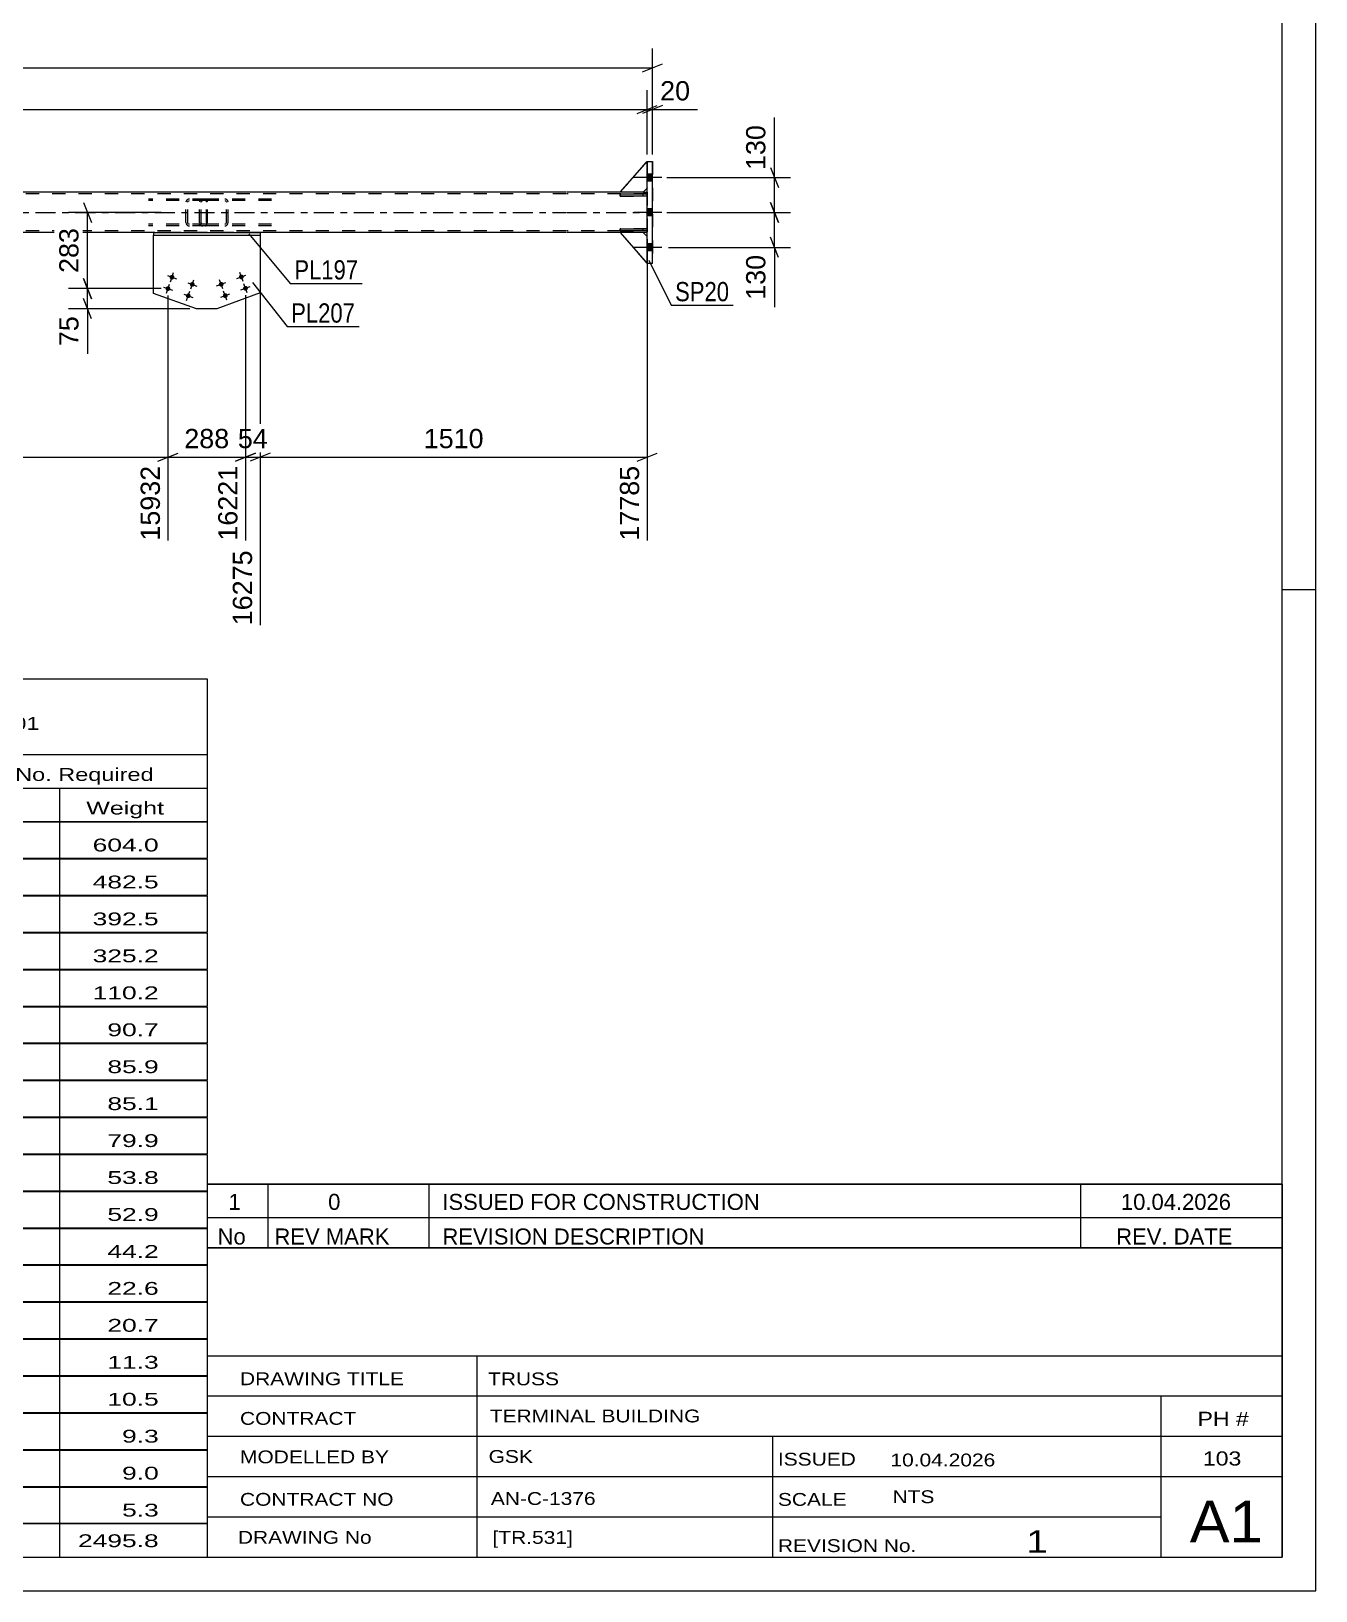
# Model space of a CAD drawing. Header units: millimetres. Extents: x -132 to 709, y -396 to 198.
# Drawn here: x 518 to 709.2, y -396.3 to -164.1 of the extents above; entities that cross this region are included whole.
import ezdxf

# ---------------------------------------------------------------- set-up
doc = ezdxf.new("R2010")
doc.units = ezdxf.units.MM
doc.linetypes.add('DXK_LINE_DOT2', pattern=[3.9198, 1.9599, -1.9599])
doc.linetypes.add('DXK_LINE_DOT3', pattern=[5.9187, 2.979, -0.9799, 0.9799, -0.9799])
doc.styles.add('Arial', font='arial.ttf', dxfattribs={"height": 0.2})
doc.styles.add('Arial Narrow', font='ARIALN.TTF', dxfattribs={"height": 0.2})

# ---------------------------------------------------------------- blocks, each defined once
blk = doc.blocks.new('Unknown-203774460-1113')
at = {"color": 5, "linetype": 'Continuous'}
for p, q in [((709.17, -396.26), (709.17, 197.74)), ((704.17, -391.26), (704.17, 192.74)), ((709.17, -247.26), (704.17, -247.26)), ((-126.83, -391.26), (704.17, -391.26)), ((-131.83, -396.26), (709.17, -396.26))]:
    blk.add_line(p, q, dxfattribs=at)
blk = doc.blocks.new('Bolt-203774460-6736 - 6715')
at = {"linetype": 'Continuous'}
for points in [[(545.91, -201.9, -1), (546.58, -201.65, -1)], [(548.91, -200.8, -1), (549.59, -200.55, -1)], [(546.52, -203.59, -1), (547.2, -203.34, -1)], [(549.53, -202.49, -1), (550.2, -202.24, -1)]]:
    blk.add_hatch(color=1, dxfattribs=at).paths.add_polyline_path(points)
at = {"color": 1, "linetype": 'Continuous'}
for p, q in [((545.57, -202.02), (546.92, -201.53)), ((546.49, -202.45), (546, -201.1)), ((548.57, -200.92), (549.93, -200.43)), ((549.5, -201.35), (549, -200)), ((550.11, -203.04), (549.62, -201.69)), ((546.18, -203.71), (547.54, -203.22)), ((547.11, -204.14), (546.61, -202.79)), ((549.19, -202.61), (550.54, -202.12))]:
    blk.add_line(p, q, dxfattribs=at)
blk = doc.blocks.new('Part-203774460-6742 - 6715')
at = {"color": 2, "linetype": 'Continuous'}
for p, q in [((536.16, -194.08), (536.16, -194.48)), ((536.16, -194.08), (552.04, -194.08)), ((536.16, -194.48), (552.04, -194.48)), ((552.04, -194.08), (552.04, -194.48))]:
    blk.add_line(p, q, dxfattribs=at)
blk = doc.blocks.new('Part-203774460-6747 - 6715')
at = {"color": 2, "linetype": 'Continuous'}
for p, q in [((536.16, -203.14), (536.16, -194.48)), ((552.04, -194.48), (552.04, -203.06)), ((542.57, -205.41), (536.16, -203.14)), ((552.04, -203.06), (545.61, -205.41)), ((545.61, -205.41), (542.57, -205.41))]:
    blk.add_line(p, q, dxfattribs=at)
at = {"color": 7, "linetype": 'DXK_LINE_DOT2'}
blk.add_line((536.16, -194.48), (552.04, -194.48), dxfattribs=at)
blk = doc.blocks.new('Part-203774460-6877 - 6715')
at = {"color": 2, "linetype": 'Continuous'}
for p, q in [((605.65, -188.64), (605.65, -188.32)), ((605.65, -188.32), (609.65, -188.32)), ((609.65, -188.64), (605.65, -188.64)), ((609.65, -188.64), (609.65, -188.32))]:
    blk.add_line(p, q, dxfattribs=at)
at = {"color": 7, "linetype": 'DXK_LINE_DOT2'}
for p, q in [((609.05, -188.64), (609.05, -188.32)), ((609.65, -188.32), (609.65, -188.64))]:
    blk.add_line(p, q, dxfattribs=at)
blk = doc.blocks.new('Part-203774460-6881 - 6715')
at = {"color": 2, "linetype": 'Continuous'}
for p, q in [((605.65, -188.08), (609.65, -183.48)), ((609.65, -187.48), (609.05, -188.08)), ((609.05, -188.08), (605.65, -188.08))]:
    blk.add_line(p, q, dxfattribs=at)
at = {"color": 7, "linetype": 'DXK_LINE_DOT2'}
blk.add_line((609.65, -183.48), (609.65, -187.48), dxfattribs=at)
blk = doc.blocks.new('Part-203774460-6819 - 6715')
at = {"color": 7, "linetype": 'DXK_LINE_DOT2'}
for p, q in [((609.65, -193.52), (605.65, -193.52)), ((605.65, -193.52), (605.65, -193.84)), ((605.65, -193.84), (609.65, -193.84)), ((609.05, -193.84), (609.05, -193.52)), ((609.65, -193.84), (609.65, -193.52)), ((609.65, -193.52), (609.65, -193.84))]:
    blk.add_line(p, q, dxfattribs=at)
blk = doc.blocks.new('Part-203774460-6879 - 6715')
at = {"color": 2, "linetype": 'Continuous'}
for p, q in [((609.05, -194.08), (605.65, -194.08)), ((605.65, -194.08), (609.65, -198.68)), ((609.65, -194.68), (609.05, -194.08))]:
    blk.add_line(p, q, dxfattribs=at)
at = {"color": 7, "linetype": 'DXK_LINE_DOT2'}
blk.add_line((609.65, -198.68), (609.65, -194.68), dxfattribs=at)
blk = doc.blocks.new('Part-203774460-6880 - 6715')
at = {"color": 7, "linetype": 'DXK_LINE_DOT2'}
for p, q in [((609.05, -194.08), (605.65, -194.08)), ((605.65, -194.08), (609.65, -198.68)), ((609.65, -194.68), (609.05, -194.08)), ((609.65, -198.68), (609.65, -194.68))]:
    blk.add_line(p, q, dxfattribs=at)
blk = doc.blocks.new('Part-203774460-6816 - 6715')
at = {"color": 2, "linetype": 'Continuous'}
for p, q in [((597.55, -188.08), (-67.33, -188.08)), ((605.65, -188.08), (597.65, -188.08)), ((609.05, -188.08), (609.65, -188.08)), ((536.16, -194.08), (470.21, -194.08)), ((597.55, -194.08), (552.04, -194.08)), ((605.65, -194.08), (597.65, -194.08)), ((609.65, -194.08), (609.06, -194.08))]:
    blk.add_line(p, q, dxfattribs=at)
at = {"color": 7, "linetype": 'DXK_LINE_DOT2'}
for p, q in [((597.55, -188.32), (-67.33, -188.32)), ((609.65, -188.32), (597.65, -188.32)), ((609.05, -188.08), (605.65, -188.08)), ((609.65, -188.08), (609.65, -194.08)), ((597.55, -193.84), (-67.33, -193.84)), ((597.55, -194.08), (-59.33, -194.08)), ((552.04, -194.08), (536.16, -194.08)), ((609.65, -193.84), (597.65, -193.84)), ((609.65, -194.08), (597.65, -194.08)), ((609.06, -194.08), (605.65, -194.08)), ((609.65, -194.08), (609.65, -194.05))]:
    blk.add_line(p, q, dxfattribs=at)
at = {"color": 7, "linetype": 'DXK_LINE_DOT3'}
for p, q in [((-67.33, -191.08), (597.55, -191.08)), ((597.65, -191.08), (609.65, -191.08))]:
    blk.add_line(p, q, dxfattribs=at)
blk = doc.blocks.new('Bolt-203774460-6854 - 6715')
at = {"linetype": 'Continuous'}
for points in [[(538.59, -200.6, -1), (539.27, -200.84, -1)], [(541.61, -201.67, -1), (542.29, -201.91, -1)], [(537.99, -202.3, -1), (538.67, -202.54, -1)], [(541.01, -203.37, -1), (541.68, -203.61, -1)]]:
    blk.add_hatch(color=1, dxfattribs=at).paths.add_polyline_path(points)
at = {"color": 1, "linetype": 'Continuous'}
for p, q in [((538.09, -203.1), (538.57, -201.74)), ((538.25, -200.48), (539.61, -200.96)), ((538.69, -201.4), (539.17, -200.04)), ((541.27, -201.55), (542.62, -202.03)), ((541.71, -202.47), (542.19, -201.11)), ((537.65, -202.18), (539.01, -202.66)), ((540.67, -203.25), (542.02, -203.73)), ((541.1, -204.17), (541.59, -202.81))]:
    blk.add_line(p, q, dxfattribs=at)
blk = doc.blocks.new('Bolt-203774460-6856 - 6715')
at = {"linetype": 'Continuous'}
for points in [[(609.65, -185.36), (609.65, -186.4), (610.45, -186.4), (610.45, -185.36)], [(609.65, -185.36), (609.65, -186.4), (610.45, -186.4), (610.45, -185.36)], [(609.65, -185.36), (609.65, -186.4), (610.45, -186.4), (610.45, -185.36)], [(609.65, -190.56), (609.65, -191.6), (610.45, -191.6), (610.45, -190.56)], [(609.65, -190.56), (609.65, -191.6), (610.45, -191.6), (610.45, -190.56)], [(609.65, -195.76), (609.65, -196.8), (610.45, -196.8), (610.45, -195.76)], [(609.65, -195.76), (609.65, -196.8), (610.45, -196.8), (610.45, -195.76)], [(609.65, -195.76), (609.65, -196.8), (610.45, -196.8), (610.45, -195.76)]]:
    blk.add_hatch(color=1, dxfattribs=at).paths.add_polyline_path(points)
at = {"color": 1, "linetype": 'Continuous'}
for p, q in [((610.45, -185.36), (609.65, -185.36)), ((610.45, -185.36), (609.65, -185.36)), ((610.45, -185.36), (609.65, -185.36)), ((611.85, -185.88), (607.65, -185.88)), ((611.85, -185.88), (607.65, -185.88)), ((611.85, -185.88), (607.65, -185.88)), ((610.45, -186.4), (609.65, -186.4)), ((610.45, -186.4), (609.65, -186.4)), ((610.45, -186.4), (609.65, -186.4)), ((611.85, -191.08), (607.65, -191.08)), ((611.85, -191.08), (607.65, -191.08)), ((610.45, -190.56), (609.65, -190.56)), ((610.45, -190.56), (609.65, -190.56)), ((610.45, -191.6), (609.65, -191.6)), ((610.45, -191.6), (609.65, -191.6)), ((611.85, -196.28), (607.65, -196.28)), ((611.85, -196.28), (607.65, -196.28)), ((611.85, -196.28), (607.65, -196.28)), ((610.45, -195.76), (609.65, -195.76)), ((610.45, -195.76), (609.65, -195.76)), ((610.45, -195.76), (609.65, -195.76)), ((610.45, -196.8), (609.65, -196.8)), ((610.45, -196.8), (609.65, -196.8)), ((610.45, -196.8), (609.65, -196.8))]:
    blk.add_line(p, q, dxfattribs=at)
blk = doc.blocks.new('Part-203774460-6868 - 6715')
at = {"color": 2, "linetype": 'Continuous'}
for p, q in [((609.65, -183.48), (610.45, -183.48)), ((609.65, -198.68), (609.65, -183.48)), ((610.45, -198.68), (610.45, -183.48)), ((610.45, -198.68), (609.65, -198.68))]:
    blk.add_line(p, q, dxfattribs=at)
at = {"color": 7, "linetype": 'DXK_LINE_DOT2'}
for p, q in [((609.65, -198.68), (609.65, -183.48)), ((610.45, -183.48), (610.45, -198.68))]:
    blk.add_line(p, q, dxfattribs=at)
blk = doc.blocks.new('Part-203774460-6882 - 6715')
at = {"color": 7, "linetype": 'DXK_LINE_DOT2'}
for p, q in [((605.65, -188.08), (609.65, -183.48)), ((609.65, -183.48), (609.65, -187.48)), ((609.65, -187.48), (609.05, -188.08)), ((609.05, -188.08), (605.65, -188.08))]:
    blk.add_line(p, q, dxfattribs=at)
blk = doc.blocks.new('Part-203774460-6904 - 6715')
at = {"color": 2, "linetype": 'Continuous'}
for p, q in [((605.65, -193.84), (605.65, -193.52)), ((605.65, -193.52), (609.65, -193.52)), ((609.65, -193.84), (605.65, -193.84)), ((609.65, -193.84), (609.65, -193.52))]:
    blk.add_line(p, q, dxfattribs=at)
at = {"color": 7, "linetype": 'DXK_LINE_DOT2'}
for p, q in [((609.05, -193.84), (609.05, -193.52)), ((609.65, -193.52), (609.65, -193.84))]:
    blk.add_line(p, q, dxfattribs=at)
blk = doc.blocks.new('Part-203774460-6906 - 6715')
at = {"color": 7, "linetype": 'DXK_LINE_DOT2'}
for p, q in [((609.65, -188.32), (605.65, -188.32)), ((605.65, -188.32), (605.65, -188.64)), ((605.65, -188.64), (609.65, -188.64)), ((609.05, -188.64), (609.05, -188.32)), ((609.65, -188.64), (609.65, -188.32)), ((609.65, -188.32), (609.65, -188.64))]:
    blk.add_line(p, q, dxfattribs=at)
blk = doc.blocks.new('Part-203774460-6933 - 6715')
at = {"color": 7, "linetype": 'DXK_LINE_DOT2'}
for p, q in [((543.06, -189.38), (543.02, -189.56)), ((543.02, -192.6), (543.02, -189.56)), ((543.28, -189.56), (543.3, -189.47)), ((543.28, -192.6), (543.28, -189.56)), ((543.3, -189.47), (543.35, -189.39)), ((543.53, -189.08), (543.34, -189.12)), ((543.35, -189.39), (543.44, -189.34)), ((543.44, -189.34), (543.53, -189.32)), ((553.76, -189.08), (543.53, -189.08)), ((553.76, -189.32), (543.53, -189.32)), ((546.96, -189.12), (546.77, -189.08)), ((546.77, -189.32), (546.87, -189.34)), ((546.87, -189.34), (546.95, -189.39)), ((546.95, -189.39), (547, -189.47)), ((547, -189.47), (547.02, -189.56)), ((547.02, -192.6), (547.02, -189.56)), ((547.28, -189.56), (547.24, -189.38)), ((547.28, -192.6), (547.28, -189.56)), ((543.02, -192.6), (543.06, -192.79)), ((543.3, -192.69), (543.28, -192.6)), ((547.02, -192.6), (547, -192.69)), ((547.24, -192.79), (547.28, -192.6)), ((543.35, -192.77), (543.3, -192.69)), ((543.34, -193.05), (543.53, -193.08)), ((543.44, -192.82), (543.35, -192.77)), ((543.53, -192.84), (543.44, -192.82)), ((553.76, -192.84), (543.53, -192.84)), ((553.76, -193.08), (543.53, -193.08)), ((546.87, -192.82), (546.77, -192.84)), ((546.77, -193.08), (546.96, -193.05)), ((546.95, -192.77), (546.87, -192.82)), ((547, -192.69), (546.95, -192.77))]:
    blk.add_line(p, q, dxfattribs=at)
for centre, start, end in [((543.51, -189.58), 110.7583, 155.68), ((546.79, -189.58), 24.32, 69.2417), ((543.51, -192.58), 204.32, 249.2417), ((546.79, -192.58), 290.7583, 335.68)]:
    blk.add_arc(centre, 0.496, start, end, dxfattribs=at)
blk = doc.blocks.new('Part-203774460-6945 - 6715')
at = {"color": 7, "linetype": 'DXK_LINE_DOT2'}
for p, q in [((543.92, -189.08), (535.42, -189.08)), ((543.92, -189.32), (535.42, -189.32)), ((541.05, -189.38), (541.01, -189.56)), ((541.01, -192.6), (541.01, -189.56)), ((541.26, -189.56), (541.28, -189.47)), ((541.26, -192.6), (541.26, -189.56)), ((541.28, -189.47), (541.33, -189.39)), ((541.51, -189.08), (541.32, -189.12)), ((541.33, -189.39), (541.42, -189.34)), ((541.42, -189.34), (541.51, -189.32)), ((543.02, -189.32), (543.02, -189.08)), ((544.02, -189.12), (543.92, -189.08)), ((543.92, -189.32), (543.97, -189.34)), ((543.97, -189.34), (544.02, -189.39)), ((544.11, -189.22), (544.02, -189.12)), ((544.02, -189.39), (544.04, -189.47)), ((544.04, -189.47), (544.05, -189.56)), ((544.05, -192.6), (544.05, -189.56)), ((544.17, -189.38), (544.11, -189.22)), ((544.19, -189.56), (544.17, -189.38)), ((544.19, -192.6), (544.19, -189.56)), ((541.01, -192.6), (541.05, -192.79)), ((541.28, -192.69), (541.26, -192.6)), ((544.05, -192.6), (544.04, -192.69)), ((544.17, -192.79), (544.19, -192.6)), ((543.92, -192.84), (535.42, -192.84)), ((543.92, -193.08), (535.42, -193.08)), ((541.33, -192.77), (541.28, -192.69)), ((541.32, -193.05), (541.51, -193.08)), ((541.42, -192.82), (541.33, -192.77)), ((541.51, -192.84), (541.42, -192.82)), ((543.02, -193.08), (543.02, -192.84)), ((543.97, -192.82), (543.92, -192.84)), ((543.92, -193.08), (544.02, -193.05)), ((544.02, -192.77), (543.97, -192.82)), ((544.04, -192.69), (544.02, -192.77)), ((544.02, -193.05), (544.11, -192.94)), ((544.11, -192.94), (544.17, -192.79))]:
    blk.add_line(p, q, dxfattribs=at)
for centre, start, end in [((541.5, -189.58), 111.1513, 156.1049), ((541.5, -192.59), 203.8951, 248.8487)]:
    blk.add_arc(centre, 0.492, start, end, dxfattribs=at)
blk = doc.blocks.new('StraightDimension-203774460-24593 - 6715')
at = {"color": 7, "linetype": 'Continuous'}
for p, q in [((525.76, -189.58), (526.96, -192.58)), ((537.32, -191.08), (523.51, -191.08)), ((526.36, -202.42), (526.36, -191.08)), ((526.96, -203.92), (525.76, -200.92)), ((537.33, -202.42), (523.51, -202.42))]:
    blk.add_line(p, q, dxfattribs=at)
at = {"color": 0}
blk.add_wipeout([(525.61, -192.81), (521.41, -192.81), (521.41, -200.69), (525.61, -200.69)], dxfattribs=at)
at = {"color": 3, "style": 'Arial'}
blk.add_text('283', height=2.865, rotation=90.0002, dxfattribs=at).set_placement((525.01, -200.09))
blk = doc.blocks.new('StraightDimension-203774460-30066 - 6715')
at = {"color": 7, "linetype": 'Continuous'}
for p, q in [((627.99, -189.58), (629.19, -192.58)), ((612.59, -191.08), (630.99, -191.08)), ((628.59, -196.28), (628.59, -191.08)), ((629.19, -197.78), (627.99, -194.78)), ((612.85, -196.28), (630.99, -196.28))]:
    blk.add_line(p, q, dxfattribs=at)
at = {"color": 0}
blk.add_wipeout([(627.84, -196.81), (623.64, -196.81), (623.64, -204.68), (627.84, -204.68)], dxfattribs=at)
at = {"color": 7, "linetype": 'Continuous'}
blk.add_line((628.59, -196.28), (628.59, -205.2), dxfattribs=at)
blk.add_line((628.59, -196.28), (628.59, -205.2), dxfattribs=at)
at = {"color": 3, "style": 'Arial'}
blk.add_text('130', height=2.865, rotation=90.0002, dxfattribs=at).set_placement((627.24, -204.08))
blk = doc.blocks.new('StraightDimension-203774460-23553 - 6715')
at = {"color": 7, "linetype": 'Continuous'}
for p, q in [((609.65, -182.48), (609.65, -172.9)), ((610.45, -182.48), (610.45, -172.9)), ((608.15, -176.35), (611.15, -175.15)), ((611.95, -175.15), (608.95, -176.35)), ((609.65, -175.75), (610.45, -175.75))]:
    blk.add_line(p, q, dxfattribs=at)
at = {"color": 0}
blk.add_wipeout([(616.63, -175), (616.63, -170.8), (610.98, -170.8), (610.98, -175)], dxfattribs=at)
at = {"color": 7, "linetype": 'Continuous'}
blk.add_line((610.45, -175.75), (617.15, -175.75), dxfattribs=at)
blk.add_line((610.45, -175.75), (617.15, -175.75), dxfattribs=at)
at = {"color": 3, "style": 'Arial'}
blk.add_text('20', height=2.865, dxfattribs=at).set_placement((611.58, -174.4))
blk = doc.blocks.new('StraightDimension-203774460-23554 - 6715')
at = {"color": 7, "linetype": 'Continuous'}
for p, q in [((609.65, -182.48), (609.65, -172.9)), ((-79.43, -175.75), (609.65, -175.75)), ((608.15, -176.35), (611.15, -175.15))]:
    blk.add_line(p, q, dxfattribs=at)
blk = doc.blocks.new('StraightDimension-203774460-23608 - 6715')
at = {"color": 7, "linetype": 'Continuous'}
for p, q in [((610.45, -182.48), (610.45, -166.69)), ((608.95, -170.14), (611.95, -168.94)), ((-80.23, -169.54), (610.45, -169.54))]:
    blk.add_line(p, q, dxfattribs=at)
blk = doc.blocks.new('StraightDimension-203774460-24041 - 6715')
at = {"color": 7, "linetype": 'Continuous'}
for p, q in [((552.04, -195.28), (552.04, -252.53)), ((609.65, -195.08), (609.65, -239.93)), ((553.54, -226.92), (550.54, -228.12)), ((552.04, -227.52), (609.65, -227.52)), ((608.15, -228.12), (611.15, -226.92))]:
    blk.add_line(p, q, dxfattribs=at)
at = {"color": 0}
blk.add_wipeout([(585.89, -226.77), (585.89, -222.57), (575.8, -222.57), (575.8, -226.77)], dxfattribs=at)
at = {"color": 0, "linetype": 'Continuous'}
blk.add_wipeout([(609.05, -228.22), (604.85, -228.22), (604.85, -240.53), (609.05, -240.53)], dxfattribs=at)
at = {"color": 3, "style": 'Arial'}
blk.add_text('1510', height=2.865, dxfattribs=at).set_placement((576.4, -226.17))
at = {"color": 3, "linetype": 'Continuous', "style": 'Arial'}
blk.add_text('17785', height=2.865, rotation=90.0002, dxfattribs=at).set_placement((608.45, -239.93))
blk = doc.blocks.new('StraightDimension-203774460-24042 - 6715')
at = {"color": 7, "linetype": 'Continuous'}
for p, q in [((552.04, -195.28), (552.04, -252.53)), ((549.87, -203.37), (549.87, -239.93)), ((548.37, -228.12), (551.37, -226.92)), ((549.87, -227.52), (552.04, -227.52)), ((553.54, -226.92), (550.54, -228.12))]:
    blk.add_line(p, q, dxfattribs=at)
at = {"color": 0}
blk.add_wipeout([(553.78, -226.77), (553.78, -222.57), (548.13, -222.57), (548.13, -226.77)], dxfattribs=at)
at = {"color": 0, "linetype": 'Continuous'}
blk.add_wipeout([(551.44, -240.82), (547.24, -240.82), (547.24, -253.13), (551.44, -253.13)], dxfattribs=at)
at = {"color": 3, "style": 'Arial'}
blk.add_text('54', height=2.865, dxfattribs=at).set_placement((548.73, -226.17))
at = {"color": 3, "linetype": 'Continuous', "style": 'Arial'}
blk.add_text('16275', height=2.865, rotation=90.0002, dxfattribs=at).set_placement((550.84, -252.53))
blk = doc.blocks.new('StraightDimension-203774460-24043 - 6715')
at = {"color": 7, "linetype": 'Continuous'}
for p, q in [((538.33, -203.42), (538.33, -239.93)), ((549.87, -203.37), (549.87, -239.93)), ((536.83, -228.12), (539.83, -226.92)), ((538.33, -227.52), (549.87, -227.52)), ((551.37, -226.92), (548.37, -228.12))]:
    blk.add_line(p, q, dxfattribs=at)
at = {"color": 0}
blk.add_wipeout([(548.03, -226.77), (548.03, -222.57), (540.16, -222.57), (540.16, -226.77)], dxfattribs=at)
at = {"color": 0, "linetype": 'Continuous'}
blk.add_wipeout([(549.27, -228.22), (545.07, -228.22), (545.07, -240.53), (549.27, -240.53)], dxfattribs=at)
at = {"color": 3, "style": 'Arial'}
blk.add_text('288', height=2.865, dxfattribs=at).set_placement((540.76, -226.17))
at = {"color": 3, "linetype": 'Continuous', "style": 'Arial'}
blk.add_text('16221', height=2.865, rotation=90.0002, dxfattribs=at).set_placement((548.67, -239.93))
blk = doc.blocks.new('StraightDimension-203774460-24044 - 6715')
at = {"color": 7, "linetype": 'Continuous'}
for p, q in [((470.21, -195.48), (470.21, -257.03)), ((538.33, -203.42), (538.33, -239.93)), ((471.71, -226.92), (468.71, -228.12)), ((470.21, -227.52), (538.33, -227.52)), ((536.83, -228.12), (539.83, -226.92))]:
    blk.add_line(p, q, dxfattribs=at)
at = {"color": 0}
blk.add_wipeout([(509.32, -226.77), (509.32, -222.57), (499.22, -222.57), (499.22, -226.77)], dxfattribs=at)
at = {"color": 0, "linetype": 'Continuous'}
blk.add_wipeout([(537.73, -228.22), (533.53, -228.22), (533.53, -240.53), (537.73, -240.53)], dxfattribs=at)
at = {"color": 3, "style": 'Arial'}
blk.add_text('1703', height=2.865, dxfattribs=at).set_placement((499.82, -226.17))
at = {"color": 3, "linetype": 'Continuous', "style": 'Arial'}
blk.add_text('15932', height=2.865, rotation=90.0002, dxfattribs=at).set_placement((537.13, -239.93))
blk = doc.blocks.new('StraightDimension-203774460-24594 - 6715')
at = {"color": 7, "linetype": 'Continuous'}
for p, q in [((525.76, -200.92), (526.96, -203.92)), ((537.33, -202.42), (523.51, -202.42)), ((526.96, -206.91), (525.76, -203.91)), ((526.36, -205.41), (526.36, -202.42)), ((541.57, -205.41), (523.51, -205.41))]:
    blk.add_line(p, q, dxfattribs=at)
at = {"color": 0}
blk.add_wipeout([(525.61, -205.93), (521.41, -205.93), (521.41, -211.58), (525.61, -211.58)], dxfattribs=at)
at = {"color": 7, "linetype": 'Continuous'}
blk.add_line((526.36, -205.41), (526.36, -212.11), dxfattribs=at)
blk.add_line((526.36, -205.41), (526.36, -212.11), dxfattribs=at)
at = {"color": 3, "style": 'Arial'}
blk.add_text('75', height=2.865, rotation=90.0002, dxfattribs=at).set_placement((525.01, -210.98))
blk = doc.blocks.new('StraightDimension-203774460-30065 - 6715')
at = {"color": 7, "linetype": 'Continuous'}
for p, q in [((627.99, -184.38), (629.19, -187.38)), ((612.59, -185.88), (630.99, -185.88)), ((628.59, -191.08), (628.59, -185.88)), ((629.19, -192.58), (627.99, -189.58)), ((612.59, -191.08), (630.99, -191.08))]:
    blk.add_line(p, q, dxfattribs=at)
at = {"color": 0}
blk.add_wipeout([(627.84, -177.49), (623.64, -177.49), (623.64, -185.36), (627.84, -185.36)], dxfattribs=at)
at = {"color": 7, "linetype": 'Continuous'}
blk.add_line((628.59, -185.88), (628.59, -176.96), dxfattribs=at)
blk.add_line((628.59, -185.88), (628.59, -176.96), dxfattribs=at)
at = {"color": 3, "style": 'Arial'}
blk.add_text('130', height=2.865, rotation=90.0002, dxfattribs=at).set_placement((627.24, -184.76))
blk = doc.blocks.new('Unknown-203774460-30888')
at = {"color": 7, "linetype": 'Continuous'}
for p, q in [((544.17, -345.21), (544.17, -391.26)), ((544.17, -345.21), (704.17, -345.21)), ((704.17, -345.26), (704.17, -391.26)), ((544.17, -361.26), (704.17, -361.26)), ((584.31, -361.26), (584.31, -391.26)), ((544.17, -367.26), (704.17, -367.26)), ((686.17, -391.21), (686.17, -367.21)), ((544.17, -373.26), (704.17, -373.26)), ((628.31, -373.26), (628.31, -391.26)), ((544.17, -379.26), (704.17, -379.26)), ((544.17, -385.26), (686.17, -385.26)), ((544.17, -391.26), (704.17, -391.26))]:
    blk.add_line(p, q, dxfattribs=at)
at = {"color": 7, "style": 'Arial Narrow'}
for s, height, width, p in [('DRAWING TITLE', 1.9089, 1.425378, (549.05, -365.65)), ('TRUSS', 1.909, 1.425378, (585.97, -365.67)), ('CONTRACT', 1.909, 1.425378, (549.05, -371.55)), ('TERMINAL BUILDING', 1.9089, 1.425378, (586.23, -371.19)), ('MODELLED BY', 1.9089, 1.425378, (549.05, -377.28)), ('GSK', 1.909, 1.425378, (586.05, -377.22)), ('ISSUED', 1.909, 1.425378, (629.11, -377.62)), ('10.04.2026', 1.909, 1.425378, (645.86, -377.74)), ('CONTRACT NO', 1.9089, 1.425378, (549.05, -383.6)), ('AN-C-1376', 1.909, 1.425378, (586.39, -383.48)), ('SCALE', 1.909, 1.425378, (629.11, -383.61)), ('A1', 6.204, 1.25, (690.41, -389.06)), ('DRAWING No', 1.909, 1.425378, (548.73, -389.26)), ('[TR.531]', 1.909, 1.425378, (586.63, -389.27)), ('1', 3.34, 1.5, (666.08, -390.58)), ('REVISION No.', 1.9089, 1.425378, (629.11, -390.49))]:
    blk.add_text(s, height=height, dxfattribs=dict(at, width=width)).set_placement(p)
at = {"color": 7, "linetype": 'Continuous', "style": 'Arial Narrow'}
for s, height, width, p in [('PH #', 2.1, 1.42538, (691.57, -371.71)), ('103', 2.1, 1.42538, (692.36, -377.61)), ('NTS', 1.909, 1.425378, (646.17, -383.21))]:
    blk.add_text(s, height=height, dxfattribs=dict(at, width=width)).set_placement(p)
blk = doc.blocks.new('Unknown-203774460-30889')
at = {"color": 7, "linetype": 'Continuous'}
for p, q in [((384.17, -260.51), (544.17, -260.51)), ((384.17, -271.76), (384.17, -260.51)), ((544.17, -260.51), (544.17, -271.76)), ((384.17, -271.76), (544.17, -271.76)), ((384.17, -271.76), (384.17, -276.76)), ((544.17, -271.76), (544.17, -276.76)), ((384.17, -276.76), (544.17, -276.76)), ((384.17, -276.76), (384.17, -281.76)), ((408.17, -276.76), (408.17, -281.76)), ((443.67, -276.76), (443.67, -281.76)), ((469.67, -276.76), (469.67, -281.76)), ((482.67, -276.76), (482.67, -281.76)), ((500.17, -276.76), (500.17, -281.76)), ((522.17, -276.76), (522.17, -281.76)), ((544.17, -276.76), (544.17, -281.76)), ((384.17, -281.76), (544.17, -281.76)), ((384.17, -281.81), (384.17, -287.21)), ((384.17, -281.81), (544.17, -281.81)), ((408.17, -281.76), (408.17, -287.26)), ((443.67, -281.76), (443.67, -287.26)), ((469.67, -281.76), (469.67, -287.26)), ((482.67, -281.76), (482.67, -287.26)), ((500.17, -281.76), (500.17, -287.26)), ((522.17, -281.76), (522.17, -287.26)), ((544.17, -281.81), (544.17, -287.21)), ((384.17, -287.21), (544.17, -287.21)), ((384.17, -287.31), (384.17, -292.71)), ((384.17, -287.31), (544.17, -287.31)), ((408.17, -287.26), (408.17, -292.76)), ((443.67, -287.26), (443.67, -292.76)), ((469.67, -287.26), (469.67, -292.76)), ((482.67, -287.26), (482.67, -292.76)), ((500.17, -287.26), (500.17, -292.76)), ((522.17, -287.26), (522.17, -292.76)), ((544.17, -287.31), (544.17, -292.71)), ((384.17, -292.71), (544.17, -292.71)), ((384.17, -292.81), (384.17, -298.21)), ((384.17, -292.81), (544.17, -292.81)), ((408.17, -292.76), (408.17, -298.26)), ((443.67, -292.76), (443.67, -298.26)), ((469.67, -292.76), (469.67, -298.26)), ((482.67, -292.76), (482.67, -298.26)), ((500.17, -292.76), (500.17, -298.26)), ((522.17, -292.76), (522.17, -298.26)), ((544.17, -292.81), (544.17, -298.21)), ((384.17, -298.21), (544.17, -298.21)), ((384.17, -298.31), (384.17, -303.71)), ((384.17, -298.31), (544.17, -298.31)), ((408.17, -298.26), (408.17, -303.76)), ((443.67, -298.26), (443.67, -303.76)), ((469.67, -298.26), (469.67, -303.76)), ((482.67, -298.26), (482.67, -303.76)), ((500.17, -298.26), (500.17, -303.76)), ((522.17, -298.26), (522.17, -303.76)), ((544.17, -298.31), (544.17, -303.71)), ((384.17, -303.71), (544.17, -303.71)), ((384.17, -303.81), (384.17, -309.21)), ((384.17, -303.81), (544.17, -303.81)), ((408.17, -303.76), (408.17, -309.26)), ((443.67, -303.76), (443.67, -309.26)), ((469.67, -303.76), (469.67, -309.26)), ((482.67, -303.76), (482.67, -309.26)), ((500.17, -303.76), (500.17, -309.26)), ((522.17, -303.76), (522.17, -309.26)), ((544.17, -303.81), (544.17, -309.21)), ((384.17, -309.21), (544.17, -309.21)), ((384.17, -309.31), (384.17, -314.71)), ((384.17, -309.31), (544.17, -309.31)), ((408.17, -309.26), (408.17, -314.76)), ((443.67, -309.26), (443.67, -314.76)), ((469.67, -309.26), (469.67, -314.76)), ((482.67, -309.26), (482.67, -314.76)), ((500.17, -309.26), (500.17, -314.76)), ((522.17, -309.26), (522.17, -314.76)), ((544.17, -309.31), (544.17, -314.71)), ((384.17, -314.71), (544.17, -314.71)), ((384.17, -314.81), (384.17, -320.21)), ((384.17, -314.81), (544.17, -314.81)), ((408.17, -314.76), (408.17, -320.26)), ((443.67, -314.76), (443.67, -320.26)), ((469.67, -314.76), (469.67, -320.26)), ((482.67, -314.76), (482.67, -320.26)), ((500.17, -314.76), (500.17, -320.26)), ((522.17, -314.76), (522.17, -320.26)), ((544.17, -314.81), (544.17, -320.21)), ((384.17, -320.21), (544.17, -320.21)), ((384.17, -320.31), (384.17, -325.71)), ((384.17, -320.31), (544.17, -320.31)), ((408.17, -320.26), (408.17, -325.76)), ((443.67, -320.26), (443.67, -325.76)), ((469.67, -320.26), (469.67, -325.76)), ((482.67, -320.26), (482.67, -325.76)), ((500.17, -320.26), (500.17, -325.76)), ((522.17, -320.26), (522.17, -325.76)), ((544.17, -320.31), (544.17, -325.71)), ((384.17, -325.71), (544.17, -325.71)), ((384.17, -325.81), (384.17, -331.21)), ((384.17, -325.81), (544.17, -325.81)), ((408.17, -325.76), (408.17, -331.26)), ((443.67, -325.76), (443.67, -331.26)), ((469.67, -325.76), (469.67, -331.26)), ((482.67, -325.76), (482.67, -331.26)), ((500.17, -325.76), (500.17, -331.26)), ((522.17, -325.76), (522.17, -331.26)), ((544.17, -325.81), (544.17, -331.21)), ((384.17, -331.21), (544.17, -331.21)), ((384.17, -331.31), (384.17, -336.71)), ((384.17, -331.31), (544.17, -331.31)), ((408.17, -331.26), (408.17, -336.76)), ((443.67, -331.26), (443.67, -336.76)), ((469.67, -331.26), (469.67, -336.76)), ((482.67, -331.26), (482.67, -336.76)), ((500.17, -331.26), (500.17, -336.76)), ((522.17, -331.26), (522.17, -336.76)), ((544.17, -331.31), (544.17, -336.71)), ((384.17, -336.71), (544.17, -336.71)), ((384.17, -336.81), (384.17, -342.21)), ((384.17, -336.81), (544.17, -336.81)), ((408.17, -336.76), (408.17, -342.26)), ((443.67, -336.76), (443.67, -342.26)), ((469.67, -336.76), (469.67, -342.26)), ((482.67, -336.76), (482.67, -342.26)), ((500.17, -336.76), (500.17, -342.26)), ((522.17, -336.76), (522.17, -342.26)), ((544.17, -336.81), (544.17, -342.21)), ((384.17, -342.21), (544.17, -342.21)), ((384.17, -342.31), (384.17, -347.71)), ((384.17, -342.31), (544.17, -342.31)), ((408.17, -342.26), (408.17, -347.76)), ((443.67, -342.26), (443.67, -347.76)), ((469.67, -342.26), (469.67, -347.76)), ((482.67, -342.26), (482.67, -347.76)), ((500.17, -342.26), (500.17, -347.76)), ((522.17, -342.26), (522.17, -347.76)), ((544.17, -342.31), (544.17, -347.71)), ((384.17, -347.71), (544.17, -347.71)), ((384.17, -347.81), (384.17, -353.21)), ((384.17, -347.81), (544.17, -347.81)), ((408.17, -347.76), (408.17, -353.26)), ((443.67, -347.76), (443.67, -353.26)), ((469.67, -347.76), (469.67, -353.26)), ((482.67, -347.76), (482.67, -353.26)), ((500.17, -347.76), (500.17, -353.26)), ((522.17, -347.76), (522.17, -353.26)), ((544.17, -347.81), (544.17, -353.21)), ((384.17, -353.21), (544.17, -353.21)), ((384.17, -353.31), (384.17, -358.71)), ((384.17, -353.31), (544.17, -353.31)), ((408.17, -353.26), (408.17, -358.76)), ((443.67, -353.26), (443.67, -358.76)), ((469.67, -353.26), (469.67, -358.76)), ((482.67, -353.26), (482.67, -358.76)), ((500.17, -353.26), (500.17, -358.76)), ((522.17, -353.26), (522.17, -358.76)), ((544.17, -353.31), (544.17, -358.71)), ((384.17, -358.71), (544.17, -358.71)), ((384.17, -358.81), (384.17, -364.21)), ((384.17, -358.81), (544.17, -358.81)), ((408.17, -358.76), (408.17, -364.26)), ((443.67, -358.76), (443.67, -364.26)), ((469.67, -358.76), (469.67, -364.26)), ((482.67, -358.76), (482.67, -364.26)), ((500.17, -358.76), (500.17, -364.26)), ((522.17, -358.76), (522.17, -364.26)), ((544.17, -358.81), (544.17, -364.21)), ((384.17, -364.21), (544.17, -364.21)), ((384.17, -364.31), (384.17, -369.71)), ((384.17, -364.31), (544.17, -364.31)), ((408.17, -364.26), (408.17, -369.76)), ((443.67, -364.26), (443.67, -369.76)), ((469.67, -364.26), (469.67, -369.76)), ((482.67, -364.26), (482.67, -369.76)), ((500.17, -364.26), (500.17, -369.76)), ((522.17, -364.26), (522.17, -369.76)), ((544.17, -364.31), (544.17, -369.71)), ((384.17, -369.71), (544.17, -369.71)), ((384.17, -369.81), (384.17, -375.21)), ((384.17, -369.81), (544.17, -369.81)), ((408.17, -369.76), (408.17, -375.26)), ((443.67, -369.76), (443.67, -375.26)), ((469.67, -369.76), (469.67, -375.26)), ((482.67, -369.76), (482.67, -375.26)), ((500.17, -369.76), (500.17, -375.26)), ((522.17, -369.76), (522.17, -375.26)), ((544.17, -369.81), (544.17, -375.21)), ((384.17, -375.21), (544.17, -375.21)), ((384.17, -375.31), (384.17, -380.71)), ((384.17, -375.31), (544.17, -375.31)), ((408.17, -375.26), (408.17, -380.76)), ((443.67, -375.26), (443.67, -380.76)), ((469.67, -375.26), (469.67, -380.76)), ((482.67, -375.26), (482.67, -380.76)), ((500.17, -375.26), (500.17, -380.76)), ((522.17, -375.26), (522.17, -380.76)), ((544.17, -375.31), (544.17, -380.71)), ((384.17, -380.71), (544.17, -380.71)), ((384.17, -380.81), (384.17, -386.21)), ((384.17, -380.81), (544.17, -380.81)), ((408.17, -380.76), (408.17, -386.26)), ((443.67, -380.76), (443.67, -386.26)), ((469.67, -380.76), (469.67, -386.26)), ((482.67, -380.76), (482.67, -386.26)), ((500.17, -380.76), (500.17, -386.26)), ((522.17, -380.76), (522.17, -386.26)), ((544.17, -380.81), (544.17, -386.21)), ((384.17, -386.21), (544.17, -386.21)), ((384.17, -386.26), (544.17, -386.26)), ((384.17, -386.26), (384.17, -391.26)), ((500.17, -386.26), (500.17, -391.26)), ((522.17, -386.26), (522.17, -391.26)), ((544.17, -386.26), (544.17, -391.26)), ((384.17, -391.26), (544.17, -391.26))]:
    blk.add_line(p, q, dxfattribs=at)
at = {"color": 7, "style": 'Arial Narrow'}
for s, height, width, p in [('GENERAL NOTES & WELD DETAILS :', 2.8633, 1.4, (385.32, -268.2)), ('REFER TYP DRAWING TYP-01', 1.9089, 1.6, (468.87, -268.1)), ("MATERIAL LIST FOR ASSEMBLY MK'D", 1.9089, 1.6, (385.32, -275.7)), ('TR531', 1.909, 1.794707, (478.07, -275.79)), ('1', 1.91, 1.794707, (506.25, -275.7)), ('No. Required', 1.9089, 1.6, (515.58, -275.7)), ('Mark', 1.909, 1.7, (385.5, -280.76)), ('Profile', 1.909, 1.7, (418.58, -280.76)), ('Material', 1.909, 1.7, (448.71, -280.7)), ('No.', 1.909, 1.7, (473.67, -280.7)), ('Length', 1.909, 1.7, (484.17, -280.7)), ('Area', 1.909, 1.7, (506.67, -280.7)), ('Weight', 1.909, 1.7, (526.17, -280.7))]:
    blk.add_text(s, height=height, dxfattribs=dict(at, width=width)).set_placement(p)
at = {"color": 7, "linetype": 'Continuous', "style": 'Arial Narrow'}
for s, height, width, p in [('TR531', 1.909, 1.794707, (385.67, -286.2)), ('SHS150*8', 1.909, 1.794707, (410.17, -286.2)), ('E350', 1.909, 1.794707, (449.91, -286.2)), ('1', 1.91, 1.794707, (474.02, -286.2)), ('16933', 1.909, 1.794707, (484.56, -286.2)), ('10.2', 1.909, 1.794707, (508.3, -286.2)), ('604.0', 1.909, 1.794707, (527.12, -286.2)), ('BC226', 1.909, 1.794707, (385.67, -291.7)), ('SHS150*6', 1.909, 1.794707, (410.17, -291.7)), ('E350', 1.909, 1.794707, (449.91, -291.7)), ('1', 1.91, 1.794707, (474.02, -291.7)), ('17785', 1.909, 1.794707, (484.56, -291.7)), ('10.7', 1.909, 1.794707, (508.3, -291.7)), ('482.5', 1.909, 1.794707, (527.12, -291.7)), ('M248', 1.909, 1.794707, (385.67, -297.2)), ('SHS100*6', 1.909, 1.794707, (410.17, -297.2)), ('E350', 1.909, 1.794707, (449.91, -297.2)), ('7', 1.91, 1.794707, (474.02, -297.2)), ('3202', 1.909, 1.794707, (486.75, -297.2)), ('1.3', 1.909, 1.794707, (510.49, -297.2)), ('392.5', 1.909, 1.794707, (527.12, -297.2)), ('M246', 1.909, 1.794707, (385.67, -302.7)), ('SHS100*6', 1.909, 1.794707, (410.17, -302.7)), ('E350', 1.909, 1.794707, (449.91, -302.7)), ('6', 1.91, 1.794707, (474.02, -302.7)), ('3120', 1.909, 1.794707, (486.75, -302.7)), ('1.2', 1.909, 1.794707, (510.49, -302.7)), ('325.2', 1.909, 1.794707, (527.12, -302.7)), ('M1454', 1.909, 1.794707, (385.67, -308.2)), ('RHS100*100*6', 1.9089, 1.794707, (410.17, -308.2)), ('E350', 1.909, 1.794707, (449.91, -308.2)), ('17', 1.909, 1.794707, (472.93, -308.2)), ('366', 1.909, 1.794707, (488.94, -308.2)), ('0.1', 1.909, 1.794707, (510.49, -308.2)), ('110.2', 1.909, 1.794707, (527.12, -308.2)), ('SP20', 1.909, 1.794707, (385.67, -313.7)), ('PL20*380', 1.909, 1.794707, (410.17, -313.7)), ('E350', 1.909, 1.794707, (449.91, -313.7)), ('4', 1.91, 1.794707, (474.02, -313.7)), ('380', 1.909, 1.794707, (488.94, -313.7)), ('0.3', 1.909, 1.794707, (510.49, -313.7)), ('90.7', 1.909, 1.794707, (529.31, -313.7)), ('M244', 1.909, 1.794707, (385.67, -319.2)), ('SHS150*6', 1.909, 1.794707, (410.17, -319.2)), ('E350', 1.909, 1.794707, (449.91, -319.2)), ('1', 1.91, 1.794707, (474.02, -319.2)), ('3221', 1.909, 1.794707, (486.75, -319.2)), ('1.9', 1.909, 1.794707, (510.49, -319.2)), ('85.9', 1.909, 1.794707, (529.31, -319.2)), ('PL196', 1.909, 1.794707, (385.67, -324.7)), ('PL12*276', 1.909, 1.794707, (410.17, -324.7)), ('E350', 1.909, 1.794707, (449.91, -324.7)), ('9', 1.91, 1.794707, (474.02, -324.7)), ('396', 1.909, 1.794707, (488.94, -324.7)), ('0.2', 1.909, 1.794707, (510.49, -324.7)), ('85.1', 1.909, 1.794707, (529.31, -324.7)), ('PL205', 1.909, 1.794707, (385.67, -330.2)), ('PL12*521', 1.909, 1.794707, (410.17, -330.2)), ('E350', 1.909, 1.794707, (449.91, -330.2)), ('3', 1.91, 1.794707, (474.02, -330.2)), ('565', 1.909, 1.794707, (488.94, -330.2)), ('0.6', 1.909, 1.794707, (510.49, -330.2)), ('79.9', 1.909, 1.794707, (529.31, -330.2)), ('M245', 1.909, 1.794707, (385.67, -335.7)), ('SHS100*6', 1.909, 1.794707, (410.17, -335.7)), ('E350', 1.909, 1.794707, (449.91, -335.7)), ('1', 1.91, 1.794707, (474.02, -335.7)), ('3112', 1.909, 1.794707, (486.75, -335.7)), ('1.2', 1.909, 1.794707, (510.49, -335.7)), ('53.8', 1.909, 1.794707, (529.31, -335.7)), ('PL197', 1.909, 1.794707, (385.67, -341.2)), ('PL10*170', 1.909, 1.794707, (410.17, -341.2)), ('E350', 1.909, 1.794707, (449.91, -341.2)), ('10', 1.909, 1.794707, (472.93, -341.2)), ('396', 1.909, 1.794707, (488.94, -341.2)), ('0.1', 1.909, 1.794707, (510.49, -341.2)), ('52.9', 1.909, 1.794707, (529.31, -341.2)), ('PL760', 1.909, 1.794707, (385.67, -346.7)), ('PL12*120', 1.909, 1.794707, (410.17, -346.7)), ('E350', 1.909, 1.794707, (449.91, -346.7)), ('17', 1.909, 1.794707, (472.93, -346.7)), ('230', 1.909, 1.794707, (488.94, -346.7)), ('0.1', 1.909, 1.794707, (510.49, -346.7)), ('44.2', 1.909, 1.794707, (529.31, -346.7)), ('PL206', 1.909, 1.794707, (385.67, -352.2)), ('PL10*170', 1.909, 1.794707, (410.17, -352.2)), ('E350', 1.909, 1.794707, (449.91, -352.2)), ('3', 1.91, 1.794707, (474.02, -352.2)), ('565', 1.909, 1.794707, (488.94, -352.2)), ('0.2', 1.909, 1.794707, (510.49, -352.2)), ('22.6', 1.909, 1.794707, (529.31, -352.2)), ('PL198', 1.909, 1.794707, (385.67, -357.7)), ('PL12*303', 1.909, 1.794707, (410.17, -357.7)), ('E350', 1.909, 1.794707, (449.91, -357.7)), ('2', 1.91, 1.794707, (474.02, -357.7)), ('393', 1.909, 1.794707, (488.94, -357.7)), ('0.2', 1.909, 1.794707, (510.49, -357.7)), ('20.7', 1.909, 1.794707, (529.31, -357.7)), ('ST26', 1.909, 1.794707, (385.67, -363.2)), ('PL8*100', 1.909, 1.794707, (410.17, -363.2)), ('E350', 1.909, 1.794707, (449.91, -363.2)), ('32', 1.909, 1.794707, (472.93, -363.2)), ('115', 1.909, 1.794707, (488.94, -363.2)), ('0.0', 1.909, 1.794707, (510.49, -363.2)), ('11.3', 1.909, 1.794707, (529.31, -363.2)), ('PL199', 1.909, 1.794707, (385.67, -368.7)), ('PL10*170', 1.909, 1.794707, (410.17, -368.7)), ('E350', 1.909, 1.794707, (449.91, -368.7)), ('2', 1.91, 1.794707, (474.02, -368.7)), ('393', 1.909, 1.794707, (488.94, -368.7)), ('0.1', 1.909, 1.794707, (510.49, -368.7)), ('10.5', 1.909, 1.794707, (529.31, -368.7)), ('PL207', 1.909, 1.794707, (385.67, -374.2)), ('PL12*273', 1.909, 1.794707, (410.17, -374.2)), ('E350', 1.909, 1.794707, (449.91, -374.2)), ('1', 1.91, 1.794707, (474.02, -374.2)), ('397', 1.909, 1.794707, (488.94, -374.2)), ('0.2', 1.909, 1.794707, (510.49, -374.2)), ('9.3', 1.909, 1.794707, (531.5, -374.2)), ('PL200', 1.909, 1.794707, (385.67, -379.7)), ('PL12*265', 1.909, 1.794707, (410.17, -379.7)), ('E350', 1.909, 1.794707, (449.91, -379.7)), ('1', 1.91, 1.794707, (474.02, -379.7)), ('398', 1.909, 1.794707, (488.94, -379.7)), ('0.2', 1.909, 1.794707, (510.49, -379.7)), ('9.0', 1.909, 1.794707, (531.5, -379.7)), ('PL201', 1.909, 1.794707, (385.67, -385.2)), ('PL10*170', 1.909, 1.794707, (410.17, -385.2)), ('E350', 1.909, 1.794707, (449.91, -385.2)), ('1', 1.91, 1.794707, (474.02, -385.2)), ('398', 1.909, 1.794707, (488.94, -385.2)), ('0.1', 1.909, 1.794707, (510.49, -385.2)), ('5.3', 1.909, 1.794707, (531.5, -385.2)), ('Total', 1.909, 1.7, (486.5, -389.76)), ('52.7', 1.909, 1.794707, (507.81, -389.76)), ('2495.8', 1.909, 1.794707, (524.94, -389.76))]:
    blk.add_text(s, height=height, dxfattribs=dict(at, width=width)).set_placement(p)
blk = doc.blocks.new('Unknown-203774460-30891')
at = {"color": 7, "linetype": 'Continuous'}
for p, q in [((544.17, -335.71), (704.17, -335.71)), ((704.17, -335.71), (544.17, -335.71)), ((544.17, -335.71), (544.17, -340.71)), ((553.17, -335.71), (553.17, -340.71)), ((577.17, -335.71), (577.17, -340.71)), ((674.17, -335.71), (674.17, -340.71)), ((704.17, -335.71), (704.17, -340.71)), ((544.17, -340.71), (704.17, -340.71)), ((544.17, -340.71), (544.17, -345.21)), ((544.17, -340.71), (704.17, -340.71)), ((553.17, -340.71), (553.17, -345.21)), ((577.17, -340.71), (577.17, -345.21)), ((674.17, -340.71), (674.17, -345.21)), ((704.17, -340.71), (704.17, -345.21)), ((704.17, -345.21), (544.17, -345.21))]:
    blk.add_line(p, q, dxfattribs=at)
at = {"color": 7, "linetype": 'Continuous', "style": 'Arial Narrow'}
for s, height, width, p in [('1', 2.39, 1.196471, (547.33, -339.56)), ('0', 2.39, 1.196471, (562.17, -339.56)), ('ISSUED FOR CONSTRUCTION', 2.3861, 1.196471, (579.17, -339.56)), ('10.04.2026', 2.386, 1.196471, (680.17, -339.56)), ('No', 2.386, 1.2, (545.71, -344.71)), ('REV MARK', 2.386, 1.2, (554.17, -344.71)), ('REVISION DESCRIPTION', 2.3861, 1.2, (579.17, -344.71)), ('REV. DATE', 2.386, 1.2, (679.45, -344.71))]:
    blk.add_text(s, height=height, dxfattribs=dict(at, width=width)).set_placement(p)
blk = doc.blocks.new('Mark-203774460-6738 - 6715')
at = {"color": 0}
blk.add_wipeout([(566.65, -201.06), (566.65, -198.06), (557.14, -198.06), (557.14, -201.06)], dxfattribs=at)
blk.add_wipeout([(566.65, -201.06), (566.65, -198.06), (557.14, -198.06), (557.14, -201.06)], dxfattribs=at)
at = {"color": 30, "linetype": 'Continuous'}
for p, q in [((550.34, -194.26), (556.54, -201.66)), ((556.54, -201.66), (567.25, -201.66))]:
    blk.add_line(p, q, dxfattribs=at)
at = {"color": 3, "style": 'Arial Narrow'}
blk.add_text('PL197', height=2.863, dxfattribs=at).set_placement((557.14, -201.06))
blk = doc.blocks.new('Mark-203774460-6864 - 6715')
at = {"color": 0}
blk.add_wipeout([(621.85, -204.3), (621.85, -201.3), (613.81, -201.3), (613.81, -204.3)], dxfattribs=at)
blk.add_wipeout([(621.85, -204.3), (621.85, -201.3), (613.81, -201.3), (613.81, -204.3)], dxfattribs=at)
at = {"color": 30, "linetype": 'Continuous'}
for p, q in [((609.9, -198.2), (613.21, -204.9)), ((613.21, -204.9), (622.45, -204.9))]:
    blk.add_line(p, q, dxfattribs=at)
at = {"color": 3, "style": 'Arial Narrow'}
blk.add_text('SP20', height=2.863, dxfattribs=at).set_placement((613.81, -204.3))
blk = doc.blocks.new('Mark-203774460-6743 - 6715')
at = {"color": 0}
blk.add_wipeout([(566.17, -207.48), (566.17, -204.48), (556.67, -204.48), (556.67, -207.48)], dxfattribs=at)
blk.add_wipeout([(566.17, -207.48), (566.17, -204.48), (556.67, -204.48), (556.67, -207.48)], dxfattribs=at)
at = {"color": 30, "linetype": 'Continuous'}
for p, q in [((550.9, -201.49), (556.07, -208.08)), ((556.07, -208.08), (566.77, -208.08))]:
    blk.add_line(p, q, dxfattribs=at)
at = {"color": 3, "style": 'Arial Narrow'}
blk.add_text('PL207', height=2.863, dxfattribs=at).set_placement((556.67, -207.48))

msp = doc.modelspace()

# ---------------------------------------------------------------- block references
for name in ['Unknown-203774460-1113', 'Part-203774460-6881 - 6715', 'Part-203774460-6882 - 6715', 'Bolt-203774460-6856 - 6715', 'Part-203774460-6868 - 6715', 'Part-203774460-6816 - 6715', 'Part-203774460-6945 - 6715', 'Part-203774460-6933 - 6715', 'Part-203774460-6877 - 6715', 'Part-203774460-6906 - 6715', 'Part-203774460-6742 - 6715', 'Part-203774460-6747 - 6715', 'Part-203774460-6819 - 6715', 'Part-203774460-6904 - 6715', 'Part-203774460-6879 - 6715', 'Part-203774460-6880 - 6715', 'Bolt-203774460-6854 - 6715', 'Bolt-203774460-6736 - 6715', 'Unknown-203774460-30889', 'Unknown-203774460-30891', 'Unknown-203774460-30888']:
    msp.add_blockref(name, (0, 0))

# ---------------------------------------------------------------- next in the draw order: block references
for name in ['StraightDimension-203774460-23553 - 6715', 'StraightDimension-203774460-24593 - 6715', 'StraightDimension-203774460-30066 - 6715', 'StraightDimension-203774460-24041 - 6715']:
    msp.add_blockref(name, (0, 0))

# ---------------------------------------------------------------- next in the draw order: block references
for name in ['StraightDimension-203774460-23554 - 6715', 'StraightDimension-203774460-24042 - 6715', 'Mark-203774460-6864 - 6715']:
    msp.add_blockref(name, (0, 0))

# ---------------------------------------------------------------- next in the draw order: block references
for name in ['StraightDimension-203774460-23608 - 6715', 'Mark-203774460-6738 - 6715', 'StraightDimension-203774460-24043 - 6715']:
    msp.add_blockref(name, (0, 0))

# ---------------------------------------------------------------- next in the draw order: block references
for name in ['StraightDimension-203774460-30065 - 6715', 'StraightDimension-203774460-24044 - 6715', 'Mark-203774460-6743 - 6715']:
    msp.add_blockref(name, (0, 0))

# ---------------------------------------------------------------- next in the draw order: block references
msp.add_blockref('StraightDimension-203774460-24594 - 6715', (0, 0))

doc.saveas('drawing.dxf')
